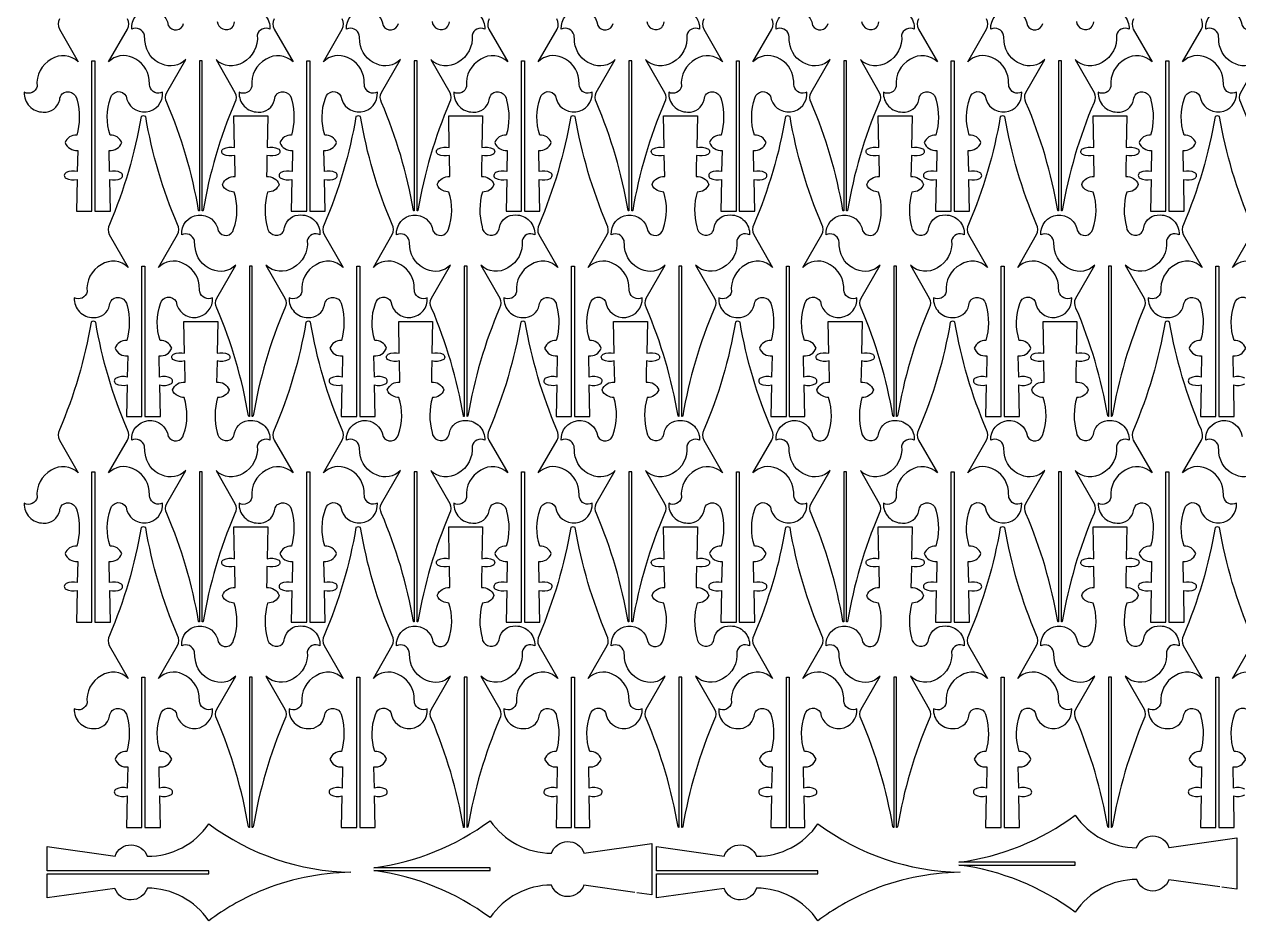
# Model space of a CAD drawing. Header units: millimetres. Extents: x 0 to 985, y 0 to 1989.
# Drawn here: x 0 to 656, y 0 to 484 of the extents above; entities that cross this region are included whole.
import ezdxf

# ---------------------------------------------------------------- set-up
doc = ezdxf.new("R2010")
doc.units = ezdxf.units.MM
doc.layers.get('0').update_dxf_attribs({"color": 70})

msp = doc.modelspace()

# ---------------------------------------------------------------- linework, layer by layer
for points in [[(122.43, 492.19, -0.435338), (132.68, 481.5, 0.502435), (125.82, 478.32, -0.304334), (118.13, 463.63, -0.35116), (103.54, 465.1), (113.76, 447.34, -0.248044), (113.72, 441.88, 0.059291), (96.59, 383.62, -0.355817), (96.13, 383.36), (96.13, 464.52), (94.56, 464.52), (94.56, 383.36, -0.358668), (94.12, 383.62, 0.059291), (76.99, 441.88, -0.248044), (76.94, 447.34), (87.17, 465.1, -0.318641), (74.16, 462.77, -0.277564), (65.21, 474.55, 0.02743), (64.89, 478.32, 0.483016), (58.03, 481.5, -0.969952), (77.73, 483.58, 0.704438), (86.07, 484.61, 0.166429)], [(238.43, 492.19, -0.435338), (248.68, 481.5, 0.502435), (241.82, 478.32, -0.304334), (234.13, 463.63, -0.35116), (219.54, 465.1), (229.76, 447.34, -0.248044), (229.72, 441.88, 0.059291), (212.59, 383.62, -0.355817), (212.13, 383.36), (212.13, 464.52), (210.56, 464.52), (210.56, 383.36, -0.358668), (210.12, 383.62, 0.059291), (192.99, 441.88, -0.248044), (192.94, 447.34), (203.17, 465.1, -0.318641), (190.16, 462.77, -0.277564), (181.21, 474.55, 0.02743), (180.89, 478.32, 0.483016), (174.03, 481.5, -0.969952), (193.73, 483.58, 0.704438), (202.07, 484.61, 0.166429)], [(354.43, 492.19, -0.435338), (364.68, 481.5, 0.502435), (357.82, 478.32, -0.304334), (350.13, 463.63, -0.35116), (335.54, 465.1), (345.76, 447.34, -0.248044), (345.72, 441.88, 0.059291), (328.59, 383.62, -0.355817), (328.13, 383.36), (328.13, 464.52), (326.56, 464.52), (326.56, 383.36, -0.358668), (326.12, 383.62, 0.059291), (308.99, 441.88, -0.248044), (308.94, 447.34), (319.17, 465.1, -0.318641), (306.16, 462.77, -0.277564), (297.21, 474.55, 0.02743), (296.89, 478.32, 0.483016), (290.03, 481.5, -0.969952), (309.73, 483.58, 0.704438), (318.07, 484.61, 0.166429)], [(470.43, 492.19, -0.435338), (480.68, 481.5, 0.502435), (473.82, 478.32, -0.304334), (466.13, 463.63, -0.35116), (451.54, 465.1), (461.76, 447.34, -0.248044), (461.72, 441.88, 0.059291), (444.59, 383.62, -0.355817), (444.13, 383.36), (444.13, 464.52), (442.56, 464.52), (442.56, 383.36, -0.358668), (442.12, 383.62, 0.059291), (424.99, 441.88, -0.248044), (424.94, 447.34), (435.17, 465.1, -0.318641), (422.16, 462.77, -0.277564), (413.21, 474.55, 0.02743), (412.89, 478.32, 0.483016), (406.03, 481.5, -0.969952), (425.73, 483.58, 0.704438), (434.07, 484.61, 0.166429)], [(586.43, 492.19, -0.435338), (596.68, 481.5, 0.502435), (589.82, 478.32, -0.304334), (582.13, 463.63, -0.35116), (567.54, 465.1), (577.76, 447.34, -0.248044), (577.72, 441.88, 0.059291), (560.59, 383.62, -0.355817), (560.13, 383.36), (560.13, 464.52), (558.56, 464.52), (558.56, 383.36, -0.358668), (558.12, 383.62, 0.059291), (540.99, 441.88, -0.248044), (540.94, 447.34), (551.17, 465.1, -0.318641), (538.16, 462.77, -0.277564), (529.21, 474.55, 0.02743), (528.89, 478.32, 0.483016), (522.03, 481.5, -0.969952), (541.73, 483.58, 0.704438), (550.07, 484.61, 0.166429)], [(702.43, 492.19, -0.435338), (712.68, 481.5, 0.502435), (705.82, 478.32, -0.304334), (698.13, 463.63, -0.35116), (683.54, 465.1), (693.76, 447.34, -0.248044), (693.72, 441.88, 0.059291), (676.59, 383.62, -0.355817), (676.13, 383.36), (676.13, 464.52), (674.56, 464.52), (674.56, 383.36, -0.358668), (674.12, 383.62, 0.059291), (656.99, 441.88, -0.248044), (656.94, 447.34), (667.17, 465.1, -0.318641), (654.16, 462.77, -0.277564), (645.21, 474.55, 0.02743), (644.89, 478.32, 0.483016), (638.03, 481.5, -0.969952), (657.73, 483.58, 0.704438), (666.07, 484.61, 0.166429)], [(18.98, 487.09, 0.248044), (18.93, 481.63), (29.16, 463.87, 0.35116), (14.57, 465.34, 0.304334), (6.88, 450.64, -0.502435), (0.02, 447.47, 0.435338), (10.26, 436.78, 0.382908), (19.11, 443.47, -0.133888), (20.43, 446.55, -0.600156), (28.5, 443.23, -0.13246), (28.32, 424.36, 0.331722), (22.04, 420.26, 0.340003), (28.84, 416.07), (28.62, 404.62, 0.183169), (22.57, 404.08, 0.599927), (22.5, 401.02, 0.176895), (28.53, 400.41), (28.19, 383.29), (36.56, 383.29), (36.56, 464.52), (38.13, 464.52), (38.13, 383.29), (46.49, 383.29), (46.15, 400.41, 0.180821), (52.11, 400.98, 0.599927), (52.18, 404.04, 0.179213), (46.07, 404.62), (45.84, 416.07, 0.340003), (52.64, 420.26, 0.331722), (46.37, 424.36, -0.166429), (46.63, 444.36, -0.704438), (54.96, 445.39, 0.969952), (74.67, 447.47, -0.483016), (67.81, 450.64, -0.02743), (67.48, 454.42, 0.277564), (58.53, 466.2, 0.318641), (45.52, 463.87), (55.75, 481.63, 0.248044), (55.7, 487.09, -0.059291)], [(104.2, 485.74, 0.600156), (112.27, 482.42, 0.133888), (113.59, 485.49, -0.382908)], [(134.98, 487.09, 0.248044), (134.93, 481.63), (145.16, 463.87, 0.35116), (130.57, 465.34, 0.304334), (122.88, 450.64, -0.502435), (116.02, 447.47, 0.435338), (126.26, 436.78, 0.382908), (135.11, 443.47, -0.133888), (136.43, 446.55, -0.600156), (144.5, 443.23, -0.13246), (144.32, 424.36, 0.331722), (138.04, 420.26, 0.340003), (144.84, 416.07), (144.62, 404.62, 0.183169), (138.57, 404.08, 0.599927), (138.5, 401.02, 0.176895), (144.53, 400.41), (144.19, 383.29), (152.56, 383.29), (152.56, 464.52), (154.13, 464.52), (154.13, 383.29), (162.49, 383.29), (162.15, 400.41, 0.180821), (168.11, 400.98, 0.599927), (168.18, 404.04, 0.179213), (162.07, 404.62), (161.84, 416.07, 0.340003), (168.64, 420.26, 0.331722), (162.37, 424.36, -0.166429), (162.63, 444.36, -0.704438), (170.96, 445.39, 0.969952), (190.67, 447.47, -0.483016), (183.81, 450.64, -0.02743), (183.48, 454.42, 0.277564), (174.53, 466.2, 0.318641), (161.52, 463.87), (171.75, 481.63, 0.248044), (171.7, 487.09, -0.059291)], [(220.2, 485.74, 0.600156), (228.27, 482.42, 0.133888), (229.59, 485.49, -0.382908)], [(250.98, 487.09, 0.248044), (250.93, 481.63), (261.16, 463.87, 0.35116), (246.57, 465.34, 0.304334), (238.88, 450.64, -0.502435), (232.02, 447.47, 0.435338), (242.26, 436.78, 0.382908), (251.11, 443.47, -0.133888), (252.43, 446.55, -0.600156), (260.5, 443.23, -0.13246), (260.32, 424.36, 0.331722), (254.04, 420.26, 0.340003), (260.84, 416.07), (260.62, 404.62, 0.183169), (254.57, 404.08, 0.599927), (254.5, 401.02, 0.176895), (260.53, 400.41), (260.19, 383.29), (268.56, 383.29), (268.56, 464.52), (270.13, 464.52), (270.13, 383.29), (278.49, 383.29), (278.15, 400.41, 0.180821), (284.11, 400.98, 0.599927), (284.18, 404.04, 0.179213), (278.07, 404.62), (277.84, 416.07, 0.340003), (284.64, 420.26, 0.331722), (278.37, 424.36, -0.166429), (278.63, 444.36, -0.704438), (286.96, 445.39, 0.969952), (306.67, 447.47, -0.483016), (299.81, 450.64, -0.02743), (299.48, 454.42, 0.277564), (290.53, 466.2, 0.318641), (277.52, 463.87), (287.75, 481.63, 0.248044), (287.7, 487.09, -0.059291)], [(336.2, 485.74, 0.600156), (344.27, 482.42, 0.133888), (345.59, 485.49, -0.382908)], [(366.98, 487.09, 0.248044), (366.93, 481.63), (377.16, 463.87, 0.35116), (362.57, 465.34, 0.304334), (354.88, 450.64, -0.502435), (348.02, 447.47, 0.435338), (358.26, 436.78, 0.382908), (367.11, 443.47, -0.133888), (368.43, 446.55, -0.600156), (376.5, 443.23, -0.13246), (376.32, 424.36, 0.331722), (370.04, 420.26, 0.340003), (376.84, 416.07), (376.62, 404.62, 0.183169), (370.57, 404.08, 0.599927), (370.5, 401.02, 0.176895), (376.53, 400.41), (376.19, 383.29), (384.56, 383.29), (384.56, 464.52), (386.13, 464.52), (386.13, 383.29), (394.49, 383.29), (394.15, 400.41, 0.180821), (400.11, 400.98, 0.599927), (400.18, 404.04, 0.179213), (394.07, 404.62), (393.84, 416.07, 0.340003), (400.64, 420.26, 0.331722), (394.37, 424.36, -0.166429), (394.63, 444.36, -0.704438), (402.96, 445.39, 0.969952), (422.67, 447.47, -0.483016), (415.81, 450.64, -0.02743), (415.48, 454.42, 0.277564), (406.53, 466.2, 0.318641), (393.52, 463.87), (403.75, 481.63, 0.248044), (403.7, 487.09, -0.059291)], [(452.2, 485.74, 0.600156), (460.27, 482.42, 0.133888), (461.59, 485.49, -0.382908)], [(482.98, 487.09, 0.248044), (482.93, 481.63), (493.16, 463.87, 0.35116), (478.57, 465.34, 0.304334), (470.88, 450.64, -0.502435), (464.02, 447.47, 0.435338), (474.26, 436.78, 0.382908), (483.11, 443.47, -0.133888), (484.43, 446.55, -0.600156), (492.5, 443.23, -0.13246), (492.32, 424.36, 0.331722), (486.04, 420.26, 0.340003), (492.84, 416.07), (492.62, 404.62, 0.183169), (486.57, 404.08, 0.599927), (486.5, 401.02, 0.176895), (492.53, 400.41), (492.19, 383.29), (500.56, 383.29), (500.56, 464.52), (502.13, 464.52), (502.13, 383.29), (510.49, 383.29), (510.15, 400.41, 0.180821), (516.11, 400.98, 0.599927), (516.18, 404.04, 0.179213), (510.07, 404.62), (509.84, 416.07, 0.340003), (516.64, 420.26, 0.331722), (510.37, 424.36, -0.166429), (510.63, 444.36, -0.704438), (518.96, 445.39, 0.969952), (538.67, 447.47, -0.483016), (531.81, 450.64, -0.02743), (531.48, 454.42, 0.277564), (522.53, 466.2, 0.318641), (509.52, 463.87), (519.75, 481.63, 0.248044), (519.7, 487.09, -0.059291)], [(568.2, 485.74, 0.600156), (576.27, 482.42, 0.133888), (577.59, 485.49, -0.382908)], [(598.98, 487.09, 0.248044), (598.93, 481.63), (609.16, 463.87, 0.35116), (594.57, 465.34, 0.304334), (586.88, 450.64, -0.502435), (580.02, 447.47, 0.435338), (590.26, 436.78, 0.382908), (599.11, 443.47, -0.133888), (600.43, 446.55, -0.600156), (608.5, 443.23, -0.13246), (608.32, 424.36, 0.331722), (602.04, 420.26, 0.340003), (608.84, 416.07), (608.62, 404.62, 0.183169), (602.57, 404.08, 0.599927), (602.5, 401.02, 0.176895), (608.53, 400.41), (608.19, 383.29), (616.56, 383.29), (616.56, 464.52), (618.13, 464.52), (618.13, 383.29), (626.49, 383.29), (626.15, 400.41, 0.180821), (632.11, 400.98, 0.599927), (632.18, 404.04, 0.179213), (626.07, 404.62), (625.84, 416.07, 0.340003), (632.64, 420.26, 0.331722), (626.37, 424.36, -0.166429), (626.63, 444.36, -0.704438), (634.96, 445.39, 0.969952), (654.67, 447.47, -0.483016), (647.81, 450.64, -0.02743), (647.48, 454.42, 0.277564), (638.53, 466.2, 0.318641), (625.52, 463.87), (635.75, 481.63, 0.248044), (635.7, 487.09, -0.059291)], [(662.7, 376.09, -0.059291), (645.58, 434.35, 0.319458), (643.1, 434.35, -0.059291), (625.98, 376.09, 0.248044), (625.93, 370.63), (636.16, 352.87, 0.35116), (621.57, 354.34, 0.304334), (613.88, 339.64, -0.502435), (607.02, 336.47, 0.435338), (617.26, 325.78, 0.382908), (626.11, 332.47, -0.133888), (627.43, 335.55, -0.600156), (635.5, 332.23, -0.13246), (635.32, 313.36, 0.331722), (629.04, 309.26, 0.340003), (635.84, 305.07), (635.62, 293.62, 0.183169), (629.57, 293.08, 0.599927), (629.5, 290.02, 0.176895), (635.53, 289.41), (635.19, 272.29), (643.56, 272.29), (643.56, 353.52), (645.13, 353.52), (645.13, 272.29), (653.49, 272.29), (653.15, 289.41, 0.180821), (659.11, 289.98, 0.599927)], [(665.53, 355.2, 0.318641), (652.52, 352.87), (662.75, 370.63, 0.248044)], [(659.18, 293.04, 0.179213), (653.07, 293.62), (652.84, 305.07, 0.340003), (659.64, 309.26, 0.331722), (653.37, 313.36, -0.166429), (653.63, 333.36, -0.704438), (661.96, 334.39, 0.969952)], [(667.17, 243.1, -0.318641), (654.16, 240.77, -0.277564), (645.21, 252.55, 0.02743), (644.89, 256.32, 0.483016), (638.03, 259.5, -0.969952), (657.73, 261.58, 0.704438)], [(662.7, 154.09, -0.059291), (645.58, 212.35, 0.319458), (643.1, 212.35, -0.059291), (625.98, 154.09, 0.248044), (625.93, 148.63), (636.16, 130.87, 0.35116), (621.57, 132.34, 0.304334), (613.88, 117.64, -0.502435), (607.02, 114.47, 0.435338), (617.26, 103.78, 0.382908), (626.11, 110.47, -0.133888), (627.43, 113.55, -0.600156), (635.5, 110.23, -0.13246), (635.32, 91.36, 0.331722), (629.04, 87.26, 0.340003), (635.84, 83.07), (635.62, 71.62, 0.183169), (629.57, 71.08, 0.599927), (629.5, 68.02, 0.176895), (635.53, 67.41), (635.19, 50.29), (643.56, 50.29), (643.56, 131.52), (645.13, 131.52), (645.13, 50.29), (653.49, 50.29), (653.15, 67.41, 0.180821), (659.11, 67.98, 0.599927)], [(665.53, 133.2, 0.318641), (652.52, 130.87), (662.75, 148.63, 0.248044)], [(659.18, 71.04, 0.179213), (653.07, 71.62), (652.84, 83.07, 0.340003), (659.64, 87.26, 0.331722), (653.37, 91.36, -0.166429), (653.63, 111.36, -0.704438), (661.96, 112.39, 0.969952)], [(329.7, 15.29), (302.2, 19.14), (302.18, 19.13, -0.706462), (284.78, 19.24), (284.77, 19.25, 0.248519), (251.57, 1.66, 0.127449), (188.8, 27.07), (251.57, 27.07), (251.57, 28.62), (188.8, 28.62, 0.127449), (251.57, 54.03, 0.24714), (284.72, 36.45), (284.74, 36.46, -0.716421), (302.22, 36.58), (302.24, 36.57), (338.85, 41.69), (338.85, 14.01), (330.82, 15.14)], [(645.7, 18.29), (618.2, 22.14), (618.18, 22.13, -0.706462), (600.78, 22.24), (600.77, 22.25, 0.248519), (567.57, 4.66, 0.127449), (504.8, 30.07), (567.57, 30.07), (567.57, 31.62), (504.8, 31.62, 0.127449), (567.57, 57.03, 0.24714), (600.72, 39.45), (600.74, 39.46, -0.716421), (618.22, 39.58), (618.24, 39.57), (654.85, 44.69), (654.85, 17.01), (646.82, 18.14)]]:
    msp.add_lwpolyline(points, format="xyb")
for points in [[(65.13, 353.52), (65.13, 272.29), (73.49, 272.29), (73.15, 289.41, 0.180821), (79.11, 289.98, 0.599927), (79.18, 293.04, 0.179213), (73.07, 293.62), (72.84, 305.07, 0.340003), (79.64, 309.26, 0.331722), (73.37, 313.36, -0.166429), (73.63, 333.36, -0.704438), (81.96, 334.39, 0.969952), (101.67, 336.47, -0.483016), (94.81, 339.64, -0.02743), (94.48, 343.42, 0.277564), (85.53, 355.2, 0.318641), (72.52, 352.87), (82.75, 370.63, 0.248044), (82.7, 376.09, -0.059291), (65.58, 434.35, 0.319458), (63.1, 434.35, -0.059291), (45.98, 376.09, 0.248044), (45.93, 370.63), (56.16, 352.87, 0.35116), (41.57, 354.34, 0.304334), (33.88, 339.64, -0.502435), (27.02, 336.47, 0.435338), (37.26, 325.78, 0.382908), (46.11, 332.47, -0.133888), (47.43, 335.55, -0.600156), (55.5, 332.23, -0.13246), (55.32, 313.36, 0.331722), (49.04, 309.26, 0.340003), (55.84, 305.07), (55.62, 293.62, 0.183169), (49.57, 293.08, 0.599927), (49.5, 290.02, 0.176895), (55.53, 289.41), (55.19, 272.29), (63.56, 272.29), (63.56, 353.52)], [(130.94, 406.52), (130.85, 401.9, -0.340003), (137.65, 397.71, -0.331722), (131.38, 393.6, 0.13246), (131.2, 374.74, 0.600156), (139.27, 371.42, 0.133888), (140.59, 374.49, -0.382908), (149.43, 381.19, -0.435338), (159.68, 370.5, 0.502435), (152.82, 367.32, -0.304334), (145.13, 352.63, -0.35116), (130.54, 354.1), (140.76, 336.34, -0.248044), (140.72, 330.88, 0.059291), (123.59, 272.62, -0.355817), (123.13, 272.36), (123.13, 353.52), (121.56, 353.52), (121.56, 272.36, -0.358668), (121.12, 272.62, 0.059291), (103.99, 330.88, -0.248044), (103.94, 336.34), (114.17, 354.1, -0.318641), (101.16, 351.77, -0.277564), (92.21, 363.55, 0.02743), (91.89, 367.32, 0.483016), (85.03, 370.5, -0.969952), (104.73, 372.58, 0.704438), (113.07, 373.61, 0.166429), (113.33, 393.6, -0.122481), (110.06, 394.47, -0.259714), (107.06, 397.71, -0.340003), (113.86, 401.9), (113.63, 413.34, -0.179213), (107.51, 413.93, -0.599927), (107.58, 416.99, -0.180821), (113.55, 417.55), (113.21, 434.68), (131.5, 434.68), (131.16, 417.55, -0.176895), (137.19, 416.95, -0.599927), (137.12, 413.89, -0.183169), (131.08, 413.34)], [(181.13, 353.52), (181.13, 272.29), (189.49, 272.29), (189.15, 289.41, 0.180821), (195.11, 289.98, 0.599927), (195.18, 293.04, 0.179213), (189.07, 293.62), (188.84, 305.07, 0.340003), (195.64, 309.26, 0.331722), (189.37, 313.36, -0.166429), (189.63, 333.36, -0.704438), (197.96, 334.39, 0.969952), (217.67, 336.47, -0.483016), (210.81, 339.64, -0.02743), (210.48, 343.42, 0.277564), (201.53, 355.2, 0.318641), (188.52, 352.87), (198.75, 370.63, 0.248044), (198.7, 376.09, -0.059291), (181.58, 434.35, 0.319458), (179.1, 434.35, -0.059291), (161.98, 376.09, 0.248044), (161.93, 370.63), (172.16, 352.87, 0.35116), (157.57, 354.34, 0.304334), (149.88, 339.64, -0.502435), (143.02, 336.47, 0.435338), (153.26, 325.78, 0.382908), (162.11, 332.47, -0.133888), (163.43, 335.55, -0.600156), (171.5, 332.23, -0.13246), (171.32, 313.36, 0.331722), (165.04, 309.26, 0.340003), (171.84, 305.07), (171.62, 293.62, 0.183169), (165.57, 293.08, 0.599927), (165.5, 290.02, 0.176895), (171.53, 289.41), (171.19, 272.29), (179.56, 272.29), (179.56, 353.52)], [(246.94, 406.52), (246.85, 401.9, -0.340003), (253.65, 397.71, -0.331722), (247.38, 393.6, 0.13246), (247.2, 374.74, 0.600156), (255.27, 371.42, 0.133888), (256.59, 374.49, -0.382908), (265.43, 381.19, -0.435338), (275.68, 370.5, 0.502435), (268.82, 367.32, -0.304334), (261.13, 352.63, -0.35116), (246.54, 354.1), (256.76, 336.34, -0.248044), (256.72, 330.88, 0.059291), (239.59, 272.62, -0.355817), (239.13, 272.36), (239.13, 353.52), (237.56, 353.52), (237.56, 272.36, -0.358668), (237.12, 272.62, 0.059291), (219.99, 330.88, -0.248044), (219.94, 336.34), (230.17, 354.1, -0.318641), (217.16, 351.77, -0.277564), (208.21, 363.55, 0.02743), (207.89, 367.32, 0.483016), (201.03, 370.5, -0.969952), (220.73, 372.58, 0.704438), (229.07, 373.61, 0.166429), (229.33, 393.6, -0.122481), (226.06, 394.47, -0.259714), (223.06, 397.71, -0.340003), (229.86, 401.9), (229.63, 413.34, -0.179213), (223.51, 413.93, -0.599927), (223.58, 416.99, -0.180821), (229.55, 417.55), (229.21, 434.68), (247.5, 434.68), (247.16, 417.55, -0.176895), (253.19, 416.95, -0.599927), (253.12, 413.89, -0.183169), (247.08, 413.34)], [(297.13, 353.52), (297.13, 272.29), (305.49, 272.29), (305.15, 289.41, 0.180821), (311.11, 289.98, 0.599927), (311.18, 293.04, 0.179213), (305.07, 293.62), (304.84, 305.07, 0.340003), (311.64, 309.26, 0.331722), (305.37, 313.36, -0.166429), (305.63, 333.36, -0.704438), (313.96, 334.39, 0.969952), (333.67, 336.47, -0.483016), (326.81, 339.64, -0.02743), (326.48, 343.42, 0.277564), (317.53, 355.2, 0.318641), (304.52, 352.87), (314.75, 370.63, 0.248044), (314.7, 376.09, -0.059291), (297.58, 434.35, 0.319458), (295.1, 434.35, -0.059291), (277.98, 376.09, 0.248044), (277.93, 370.63), (288.16, 352.87, 0.35116), (273.57, 354.34, 0.304334), (265.88, 339.64, -0.502435), (259.02, 336.47, 0.435338), (269.26, 325.78, 0.382908), (278.11, 332.47, -0.133888), (279.43, 335.55, -0.600156), (287.5, 332.23, -0.13246), (287.32, 313.36, 0.331722), (281.04, 309.26, 0.340003), (287.84, 305.07), (287.62, 293.62, 0.183169), (281.57, 293.08, 0.599927), (281.5, 290.02, 0.176895), (287.53, 289.41), (287.19, 272.29), (295.56, 272.29), (295.56, 353.52)], [(362.94, 406.52), (362.85, 401.9, -0.340003), (369.65, 397.71, -0.331722), (363.38, 393.6, 0.13246), (363.2, 374.74, 0.600156), (371.27, 371.42, 0.133888), (372.59, 374.49, -0.382908), (381.43, 381.19, -0.435338), (391.68, 370.5, 0.502435), (384.82, 367.32, -0.304334), (377.13, 352.63, -0.35116), (362.54, 354.1), (372.76, 336.34, -0.248044), (372.72, 330.88, 0.059291), (355.59, 272.62, -0.355817), (355.13, 272.36), (355.13, 353.52), (353.56, 353.52), (353.56, 272.36, -0.358668), (353.12, 272.62, 0.059291), (335.99, 330.88, -0.248044), (335.94, 336.34), (346.17, 354.1, -0.318641), (333.16, 351.77, -0.277564), (324.21, 363.55, 0.02743), (323.89, 367.32, 0.483016), (317.03, 370.5, -0.969952), (336.73, 372.58, 0.704438), (345.07, 373.61, 0.166429), (345.33, 393.6, -0.122481), (342.06, 394.47, -0.259714), (339.06, 397.71, -0.340003), (345.86, 401.9), (345.63, 413.34, -0.179213), (339.51, 413.93, -0.599927), (339.58, 416.99, -0.180821), (345.55, 417.55), (345.21, 434.68), (363.5, 434.68), (363.16, 417.55, -0.176895), (369.19, 416.95, -0.599927), (369.12, 413.89, -0.183169), (363.08, 413.34)], [(413.13, 353.52), (413.13, 272.29), (421.49, 272.29), (421.15, 289.41, 0.180821), (427.11, 289.98, 0.599927), (427.18, 293.04, 0.179213), (421.07, 293.62), (420.84, 305.07, 0.340003), (427.64, 309.26, 0.331722), (421.37, 313.36, -0.166429), (421.63, 333.36, -0.704438), (429.96, 334.39, 0.969952), (449.67, 336.47, -0.483016), (442.81, 339.64, -0.02743), (442.48, 343.42, 0.277564), (433.53, 355.2, 0.318641), (420.52, 352.87), (430.75, 370.63, 0.248044), (430.7, 376.09, -0.059291), (413.58, 434.35, 0.319458), (411.1, 434.35, -0.059291), (393.98, 376.09, 0.248044), (393.93, 370.63), (404.16, 352.87, 0.35116), (389.57, 354.34, 0.304334), (381.88, 339.64, -0.502435), (375.02, 336.47, 0.435338), (385.26, 325.78, 0.382908), (394.11, 332.47, -0.133888), (395.43, 335.55, -0.600156), (403.5, 332.23, -0.13246), (403.32, 313.36, 0.331722), (397.04, 309.26, 0.340003), (403.84, 305.07), (403.62, 293.62, 0.183169), (397.57, 293.08, 0.599927), (397.5, 290.02, 0.176895), (403.53, 289.41), (403.19, 272.29), (411.56, 272.29), (411.56, 353.52)], [(478.94, 406.52), (478.85, 401.9, -0.340003), (485.65, 397.71, -0.331722), (479.38, 393.6, 0.13246), (479.2, 374.74, 0.600156), (487.27, 371.42, 0.133888), (488.59, 374.49, -0.382908), (497.43, 381.19, -0.435338), (507.68, 370.5, 0.502435), (500.82, 367.32, -0.304334), (493.13, 352.63, -0.35116), (478.54, 354.1), (488.76, 336.34, -0.248044), (488.72, 330.88, 0.059291), (471.59, 272.62, -0.355817), (471.13, 272.36), (471.13, 353.52), (469.56, 353.52), (469.56, 272.36, -0.358668), (469.12, 272.62, 0.059291), (451.99, 330.88, -0.248044), (451.94, 336.34), (462.17, 354.1, -0.318641), (449.16, 351.77, -0.277564), (440.21, 363.55, 0.02743), (439.89, 367.32, 0.483016), (433.03, 370.5, -0.969952), (452.73, 372.58, 0.704438), (461.07, 373.61, 0.166429), (461.33, 393.6, -0.122481), (458.06, 394.47, -0.259714), (455.06, 397.71, -0.340003), (461.86, 401.9), (461.63, 413.34, -0.179213), (455.51, 413.93, -0.599927), (455.58, 416.99, -0.180821), (461.55, 417.55), (461.21, 434.68), (479.5, 434.68), (479.16, 417.55, -0.176895), (485.19, 416.95, -0.599927), (485.12, 413.89, -0.183169), (479.08, 413.34)], [(529.13, 353.52), (529.13, 272.29), (537.49, 272.29), (537.15, 289.41, 0.180821), (543.11, 289.98, 0.599927), (543.18, 293.04, 0.179213), (537.07, 293.62), (536.84, 305.07, 0.340003), (543.64, 309.26, 0.331722), (537.37, 313.36, -0.166429), (537.63, 333.36, -0.704438), (545.96, 334.39, 0.969952), (565.67, 336.47, -0.483016), (558.81, 339.64, -0.02743), (558.48, 343.42, 0.277564), (549.53, 355.2, 0.318641), (536.52, 352.87), (546.75, 370.63, 0.248044), (546.7, 376.09, -0.059291), (529.58, 434.35, 0.319458), (527.1, 434.35, -0.059291), (509.98, 376.09, 0.248044), (509.93, 370.63), (520.16, 352.87, 0.35116), (505.57, 354.34, 0.304334), (497.88, 339.64, -0.502435), (491.02, 336.47, 0.435338), (501.26, 325.78, 0.382908), (510.11, 332.47, -0.133888), (511.43, 335.55, -0.600156), (519.5, 332.23, -0.13246), (519.32, 313.36, 0.331722), (513.04, 309.26, 0.340003), (519.84, 305.07), (519.62, 293.62, 0.183169), (513.57, 293.08, 0.599927), (513.5, 290.02, 0.176895), (519.53, 289.41), (519.19, 272.29), (527.56, 272.29), (527.56, 353.52)], [(594.94, 406.52), (594.85, 401.9, -0.340003), (601.65, 397.71, -0.331722), (595.38, 393.6, 0.13246), (595.2, 374.74, 0.600156), (603.27, 371.42, 0.133888), (604.59, 374.49, -0.382908), (613.43, 381.19, -0.435338), (623.68, 370.5, 0.502435), (616.82, 367.32, -0.304334), (609.13, 352.63, -0.35116), (594.54, 354.1), (604.76, 336.34, -0.248044), (604.72, 330.88, 0.059291), (587.59, 272.62, -0.355817), (587.13, 272.36), (587.13, 353.52), (585.56, 353.52), (585.56, 272.36, -0.358668), (585.12, 272.62, 0.059291), (567.99, 330.88, -0.248044), (567.94, 336.34), (578.17, 354.1, -0.318641), (565.16, 351.77, -0.277564), (556.21, 363.55, 0.02743), (555.89, 367.32, 0.483016), (549.03, 370.5, -0.969952), (568.73, 372.58, 0.704438), (577.07, 373.61, 0.166429), (577.33, 393.6, -0.122481), (574.06, 394.47, -0.259714), (571.06, 397.71, -0.340003), (577.86, 401.9), (577.63, 413.34, -0.179213), (571.51, 413.93, -0.599927), (571.58, 416.99, -0.180821), (577.55, 417.55), (577.21, 434.68), (595.5, 434.68), (595.16, 417.55, -0.176895), (601.19, 416.95, -0.599927), (601.12, 413.89, -0.183169), (595.08, 413.34)], [(38.13, 242.52), (38.13, 161.29), (46.49, 161.29), (46.15, 178.41, 0.180821), (52.11, 178.98, 0.599927), (52.18, 182.04, 0.179213), (46.07, 182.62), (45.84, 194.07, 0.340003), (52.64, 198.26, 0.331722), (46.37, 202.36, -0.166429), (46.63, 222.36, -0.704438), (54.96, 223.39, 0.969952), (74.67, 225.47, -0.483016), (67.81, 228.64, -0.02743), (67.48, 232.42, 0.277564), (58.53, 244.2, 0.318641), (45.52, 241.87), (55.75, 259.63, 0.248044), (55.7, 265.09, -0.059291), (38.58, 323.35, 0.319458), (36.1, 323.35, -0.059291), (18.98, 265.09, 0.248044), (18.93, 259.63), (29.16, 241.87, 0.35116), (14.57, 243.34, 0.304334), (6.88, 228.64, -0.502435), (0.02, 225.47, 0.435338), (10.26, 214.78, 0.382908), (19.11, 221.47, -0.133888), (20.43, 224.55, -0.600156), (28.5, 221.23, -0.13246), (28.32, 202.36, 0.331722), (22.04, 198.26, 0.340003), (28.84, 194.07), (28.62, 182.62, 0.183169), (22.57, 182.08, 0.599927), (22.5, 179.02, 0.176895), (28.53, 178.41), (28.19, 161.29), (36.56, 161.29), (36.56, 242.52)], [(103.94, 295.52), (103.85, 290.9, -0.340003), (110.65, 286.71, -0.331722), (104.38, 282.6, 0.13246), (104.2, 263.74, 0.600156), (112.27, 260.42, 0.133888), (113.59, 263.49, -0.382908), (122.43, 270.19, -0.435338), (132.68, 259.5, 0.502435), (125.82, 256.32, -0.304334), (118.13, 241.63, -0.35116), (103.54, 243.1), (113.76, 225.34, -0.248044), (113.72, 219.88, 0.059291), (96.59, 161.62, -0.355817), (96.13, 161.36), (96.13, 242.52), (94.56, 242.52), (94.56, 161.36, -0.358668), (94.12, 161.62, 0.059291), (76.99, 219.88, -0.248044), (76.94, 225.34), (87.17, 243.1, -0.318641), (74.16, 240.77, -0.277564), (65.21, 252.55, 0.02743), (64.89, 256.32, 0.483016), (58.03, 259.5, -0.969952), (77.73, 261.58, 0.704438), (86.07, 262.61, 0.166429), (86.33, 282.6, -0.122481), (83.06, 283.47, -0.259714), (80.06, 286.71, -0.340003), (86.86, 290.9), (86.63, 302.34, -0.179213), (80.51, 302.93, -0.599927), (80.58, 305.99, -0.180821), (86.55, 306.55), (86.21, 323.68), (104.5, 323.68), (104.16, 306.55, -0.176895), (110.19, 305.95, -0.599927), (110.12, 302.89, -0.183169), (104.08, 302.34)], [(154.13, 242.52), (154.13, 161.29), (162.49, 161.29), (162.15, 178.41, 0.180821), (168.11, 178.98, 0.599927), (168.18, 182.04, 0.179213), (162.07, 182.62), (161.84, 194.07, 0.340003), (168.64, 198.26, 0.331722), (162.37, 202.36, -0.166429), (162.63, 222.36, -0.704438), (170.96, 223.39, 0.969952), (190.67, 225.47, -0.483016), (183.81, 228.64, -0.02743), (183.48, 232.42, 0.277564), (174.53, 244.2, 0.318641), (161.52, 241.87), (171.75, 259.63, 0.248044), (171.7, 265.09, -0.059291), (154.58, 323.35, 0.319458), (152.1, 323.35, -0.059291), (134.98, 265.09, 0.248044), (134.93, 259.63), (145.16, 241.87, 0.35116), (130.57, 243.34, 0.304334), (122.88, 228.64, -0.502435), (116.02, 225.47, 0.435338), (126.26, 214.78, 0.382908), (135.11, 221.47, -0.133888), (136.43, 224.55, -0.600156), (144.5, 221.23, -0.13246), (144.32, 202.36, 0.331722), (138.04, 198.26, 0.340003), (144.84, 194.07), (144.62, 182.62, 0.183169), (138.57, 182.08, 0.599927), (138.5, 179.02, 0.176895), (144.53, 178.41), (144.19, 161.29), (152.56, 161.29), (152.56, 242.52)], [(219.94, 295.52), (219.85, 290.9, -0.340003), (226.65, 286.71, -0.331722), (220.38, 282.6, 0.13246), (220.2, 263.74, 0.600156), (228.27, 260.42, 0.133888), (229.59, 263.49, -0.382908), (238.43, 270.19, -0.435338), (248.68, 259.5, 0.502435), (241.82, 256.32, -0.304334), (234.13, 241.63, -0.35116), (219.54, 243.1), (229.76, 225.34, -0.248044), (229.72, 219.88, 0.059291), (212.59, 161.62, -0.355817), (212.13, 161.36), (212.13, 242.52), (210.56, 242.52), (210.56, 161.36, -0.358668), (210.12, 161.62, 0.059291), (192.99, 219.88, -0.248044), (192.94, 225.34), (203.17, 243.1, -0.318641), (190.16, 240.77, -0.277564), (181.21, 252.55, 0.02743), (180.89, 256.32, 0.483016), (174.03, 259.5, -0.969952), (193.73, 261.58, 0.704438), (202.07, 262.61, 0.166429), (202.33, 282.6, -0.122481), (199.06, 283.47, -0.259714), (196.06, 286.71, -0.340003), (202.86, 290.9), (202.63, 302.34, -0.179213), (196.51, 302.93, -0.599927), (196.58, 305.99, -0.180821), (202.55, 306.55), (202.21, 323.68), (220.5, 323.68), (220.16, 306.55, -0.176895), (226.19, 305.95, -0.599927), (226.12, 302.89, -0.183169), (220.08, 302.34)], [(270.13, 242.52), (270.13, 161.29), (278.49, 161.29), (278.15, 178.41, 0.180821), (284.11, 178.98, 0.599927), (284.18, 182.04, 0.179213), (278.07, 182.62), (277.84, 194.07, 0.340003), (284.64, 198.26, 0.331722), (278.37, 202.36, -0.166429), (278.63, 222.36, -0.704438), (286.96, 223.39, 0.969952), (306.67, 225.47, -0.483016), (299.81, 228.64, -0.02743), (299.48, 232.42, 0.277564), (290.53, 244.2, 0.318641), (277.52, 241.87), (287.75, 259.63, 0.248044), (287.7, 265.09, -0.059291), (270.58, 323.35, 0.319458), (268.1, 323.35, -0.059291), (250.98, 265.09, 0.248044), (250.93, 259.63), (261.16, 241.87, 0.35116), (246.57, 243.34, 0.304334), (238.88, 228.64, -0.502435), (232.02, 225.47, 0.435338), (242.26, 214.78, 0.382908), (251.11, 221.47, -0.133888), (252.43, 224.55, -0.600156), (260.5, 221.23, -0.13246), (260.32, 202.36, 0.331722), (254.04, 198.26, 0.340003), (260.84, 194.07), (260.62, 182.62, 0.183169), (254.57, 182.08, 0.599927), (254.5, 179.02, 0.176895), (260.53, 178.41), (260.19, 161.29), (268.56, 161.29), (268.56, 242.52)], [(335.94, 295.52), (335.85, 290.9, -0.340003), (342.65, 286.71, -0.331722), (336.38, 282.6, 0.13246), (336.2, 263.74, 0.600156), (344.27, 260.42, 0.133888), (345.59, 263.49, -0.382908), (354.43, 270.19, -0.435338), (364.68, 259.5, 0.502435), (357.82, 256.32, -0.304334), (350.13, 241.63, -0.35116), (335.54, 243.1), (345.76, 225.34, -0.248044), (345.72, 219.88, 0.059291), (328.59, 161.62, -0.355817), (328.13, 161.36), (328.13, 242.52), (326.56, 242.52), (326.56, 161.36, -0.358668), (326.12, 161.62, 0.059291), (308.99, 219.88, -0.248044), (308.94, 225.34), (319.17, 243.1, -0.318641), (306.16, 240.77, -0.277564), (297.21, 252.55, 0.02743), (296.89, 256.32, 0.483016), (290.03, 259.5, -0.969952), (309.73, 261.58, 0.704438), (318.07, 262.61, 0.166429), (318.33, 282.6, -0.122481), (315.06, 283.47, -0.259714), (312.06, 286.71, -0.340003), (318.86, 290.9), (318.63, 302.34, -0.179213), (312.51, 302.93, -0.599927), (312.58, 305.99, -0.180821), (318.55, 306.55), (318.21, 323.68), (336.5, 323.68), (336.16, 306.55, -0.176895), (342.19, 305.95, -0.599927), (342.12, 302.89, -0.183169), (336.08, 302.34)], [(386.13, 242.52), (386.13, 161.29), (394.49, 161.29), (394.15, 178.41, 0.180821), (400.11, 178.98, 0.599927), (400.18, 182.04, 0.179213), (394.07, 182.62), (393.84, 194.07, 0.340003), (400.64, 198.26, 0.331722), (394.37, 202.36, -0.166429), (394.63, 222.36, -0.704438), (402.96, 223.39, 0.969952), (422.67, 225.47, -0.483016), (415.81, 228.64, -0.02743), (415.48, 232.42, 0.277564), (406.53, 244.2, 0.318641), (393.52, 241.87), (403.75, 259.63, 0.248044), (403.7, 265.09, -0.059291), (386.58, 323.35, 0.319458), (384.1, 323.35, -0.059291), (366.98, 265.09, 0.248044), (366.93, 259.63), (377.16, 241.87, 0.35116), (362.57, 243.34, 0.304334), (354.88, 228.64, -0.502435), (348.02, 225.47, 0.435338), (358.26, 214.78, 0.382908), (367.11, 221.47, -0.133888), (368.43, 224.55, -0.600156), (376.5, 221.23, -0.13246), (376.32, 202.36, 0.331722), (370.04, 198.26, 0.340003), (376.84, 194.07), (376.62, 182.62, 0.183169), (370.57, 182.08, 0.599927), (370.5, 179.02, 0.176895), (376.53, 178.41), (376.19, 161.29), (384.56, 161.29), (384.56, 242.52)], [(451.94, 295.52), (451.85, 290.9, -0.340003), (458.65, 286.71, -0.331722), (452.38, 282.6, 0.13246), (452.2, 263.74, 0.600156), (460.27, 260.42, 0.133888), (461.59, 263.49, -0.382908), (470.43, 270.19, -0.435338), (480.68, 259.5, 0.502435), (473.82, 256.32, -0.304334), (466.13, 241.63, -0.35116), (451.54, 243.1), (461.76, 225.34, -0.248044), (461.72, 219.88, 0.059291), (444.59, 161.62, -0.355817), (444.13, 161.36), (444.13, 242.52), (442.56, 242.52), (442.56, 161.36, -0.358668), (442.12, 161.62, 0.059291), (424.99, 219.88, -0.248044), (424.94, 225.34), (435.17, 243.1, -0.318641), (422.16, 240.77, -0.277564), (413.21, 252.55, 0.02743), (412.89, 256.32, 0.483016), (406.03, 259.5, -0.969952), (425.73, 261.58, 0.704438), (434.07, 262.61, 0.166429), (434.33, 282.6, -0.122481), (431.06, 283.47, -0.259714), (428.06, 286.71, -0.340003), (434.86, 290.9), (434.63, 302.34, -0.179213), (428.51, 302.93, -0.599927), (428.58, 305.99, -0.180821), (434.55, 306.55), (434.21, 323.68), (452.5, 323.68), (452.16, 306.55, -0.176895), (458.19, 305.95, -0.599927), (458.12, 302.89, -0.183169), (452.08, 302.34)], [(502.13, 242.52), (502.13, 161.29), (510.49, 161.29), (510.15, 178.41, 0.180821), (516.11, 178.98, 0.599927), (516.18, 182.04, 0.179213), (510.07, 182.62), (509.84, 194.07, 0.340003), (516.64, 198.26, 0.331722), (510.37, 202.36, -0.166429), (510.63, 222.36, -0.704438), (518.96, 223.39, 0.969952), (538.67, 225.47, -0.483016), (531.81, 228.64, -0.02743), (531.48, 232.42, 0.277564), (522.53, 244.2, 0.318641), (509.52, 241.87), (519.75, 259.63, 0.248044), (519.7, 265.09, -0.059291), (502.58, 323.35, 0.319458), (500.1, 323.35, -0.059291), (482.98, 265.09, 0.248044), (482.93, 259.63), (493.16, 241.87, 0.35116), (478.57, 243.34, 0.304334), (470.88, 228.64, -0.502435), (464.02, 225.47, 0.435338), (474.26, 214.78, 0.382908), (483.11, 221.47, -0.133888), (484.43, 224.55, -0.600156), (492.5, 221.23, -0.13246), (492.32, 202.36, 0.331722), (486.04, 198.26, 0.340003), (492.84, 194.07), (492.62, 182.62, 0.183169), (486.57, 182.08, 0.599927), (486.5, 179.02, 0.176895), (492.53, 178.41), (492.19, 161.29), (500.56, 161.29), (500.56, 242.52)], [(567.94, 295.52), (567.85, 290.9, -0.340003), (574.65, 286.71, -0.331722), (568.38, 282.6, 0.13246), (568.2, 263.74, 0.600156), (576.27, 260.42, 0.133888), (577.59, 263.49, -0.382908), (586.43, 270.19, -0.435338), (596.68, 259.5, 0.502435), (589.82, 256.32, -0.304334), (582.13, 241.63, -0.35116), (567.54, 243.1), (577.76, 225.34, -0.248044), (577.72, 219.88, 0.059291), (560.59, 161.62, -0.355817), (560.13, 161.36), (560.13, 242.52), (558.56, 242.52), (558.56, 161.36, -0.358668), (558.12, 161.62, 0.059291), (540.99, 219.88, -0.248044), (540.94, 225.34), (551.17, 243.1, -0.318641), (538.16, 240.77, -0.277564), (529.21, 252.55, 0.02743), (528.89, 256.32, 0.483016), (522.03, 259.5, -0.969952), (541.73, 261.58, 0.704438), (550.07, 262.61, 0.166429), (550.33, 282.6, -0.122481), (547.06, 283.47, -0.259714), (544.06, 286.71, -0.340003), (550.86, 290.9), (550.63, 302.34, -0.179213), (544.51, 302.93, -0.599927), (544.58, 305.99, -0.180821), (550.55, 306.55), (550.21, 323.68), (568.5, 323.68), (568.16, 306.55, -0.176895), (574.19, 305.95, -0.599927), (574.12, 302.89, -0.183169), (568.08, 302.34)], [(618.13, 242.52), (618.13, 161.29), (626.49, 161.29), (626.15, 178.41, 0.180821), (632.11, 178.98, 0.599927), (632.18, 182.04, 0.179213), (626.07, 182.62), (625.84, 194.07, 0.340003), (632.64, 198.26, 0.331722), (626.37, 202.36, -0.166429), (626.63, 222.36, -0.704438), (634.96, 223.39, 0.969952), (654.67, 225.47, -0.483016), (647.81, 228.64, -0.02743), (647.48, 232.42, 0.277564), (638.53, 244.2, 0.318641), (625.52, 241.87), (635.75, 259.63, 0.248044), (635.7, 265.09, -0.059291), (618.58, 323.35, 0.319458), (616.1, 323.35, -0.059291), (598.98, 265.09, 0.248044), (598.93, 259.63), (609.16, 241.87, 0.35116), (594.57, 243.34, 0.304334), (586.88, 228.64, -0.502435), (580.02, 225.47, 0.435338), (590.26, 214.78, 0.382908), (599.11, 221.47, -0.133888), (600.43, 224.55, -0.600156), (608.5, 221.23, -0.13246), (608.32, 202.36, 0.331722), (602.04, 198.26, 0.340003), (608.84, 194.07), (608.62, 182.62, 0.183169), (602.57, 182.08, 0.599927), (602.5, 179.02, 0.176895), (608.53, 178.41), (608.19, 161.29), (616.56, 161.29), (616.56, 242.52)], [(65.13, 131.52), (65.13, 50.29), (73.49, 50.29), (73.15, 67.41, 0.180821), (79.11, 67.98, 0.599927), (79.18, 71.04, 0.179213), (73.07, 71.62), (72.84, 83.07, 0.340003), (79.64, 87.26, 0.331722), (73.37, 91.36, -0.166429), (73.63, 111.36, -0.704438), (81.96, 112.39, 0.969952), (101.67, 114.47, -0.483016), (94.81, 117.64, -0.02743), (94.48, 121.42, 0.277564), (85.53, 133.2, 0.318641), (72.52, 130.87), (82.75, 148.63, 0.248044), (82.7, 154.09, -0.059291), (65.58, 212.35, 0.319458), (63.1, 212.35, -0.059291), (45.98, 154.09, 0.248044), (45.93, 148.63), (56.16, 130.87, 0.35116), (41.57, 132.34, 0.304334), (33.88, 117.64, -0.502435), (27.02, 114.47, 0.435338), (37.26, 103.78, 0.382908), (46.11, 110.47, -0.133888), (47.43, 113.55, -0.600156), (55.5, 110.23, -0.13246), (55.32, 91.36, 0.331722), (49.04, 87.26, 0.340003), (55.84, 83.07), (55.62, 71.62, 0.183169), (49.57, 71.08, 0.599927), (49.5, 68.02, 0.176895), (55.53, 67.41), (55.19, 50.29), (63.56, 50.29), (63.56, 131.52)], [(130.94, 184.52), (130.85, 179.9, -0.340003), (137.65, 175.71, -0.331722), (131.38, 171.6, 0.13246), (131.2, 152.74, 0.600156), (139.27, 149.42, 0.133888), (140.59, 152.49, -0.382908), (149.43, 159.19, -0.435338), (159.68, 148.5, 0.502435), (152.82, 145.32, -0.304334), (145.13, 130.63, -0.35116), (130.54, 132.1), (140.76, 114.34, -0.248044), (140.72, 108.88, 0.059291), (123.59, 50.62, -0.355817), (123.13, 50.36), (123.13, 131.52), (121.56, 131.52), (121.56, 50.36, -0.358668), (121.12, 50.62, 0.059291), (103.99, 108.88, -0.248044), (103.94, 114.34), (114.17, 132.1, -0.318641), (101.16, 129.77, -0.277564), (92.21, 141.55, 0.02743), (91.89, 145.32, 0.483016), (85.03, 148.5, -0.969952), (104.73, 150.58, 0.704438), (113.07, 151.61, 0.166429), (113.33, 171.6, -0.122481), (110.06, 172.47, -0.259714), (107.06, 175.71, -0.340003), (113.86, 179.9), (113.63, 191.34, -0.179213), (107.51, 191.93, -0.599927), (107.58, 194.99, -0.180821), (113.55, 195.55), (113.21, 212.68), (131.5, 212.68), (131.16, 195.55, -0.176895), (137.19, 194.95, -0.599927), (137.12, 191.89, -0.183169), (131.08, 191.34)], [(181.13, 131.52), (181.13, 50.29), (189.49, 50.29), (189.15, 67.41, 0.180821), (195.11, 67.98, 0.599927), (195.18, 71.04, 0.179213), (189.07, 71.62), (188.84, 83.07, 0.340003), (195.64, 87.26, 0.331722), (189.37, 91.36, -0.166429), (189.63, 111.36, -0.704438), (197.96, 112.39, 0.969952), (217.67, 114.47, -0.483016), (210.81, 117.64, -0.02743), (210.48, 121.42, 0.277564), (201.53, 133.2, 0.318641), (188.52, 130.87), (198.75, 148.63, 0.248044), (198.7, 154.09, -0.059291), (181.58, 212.35, 0.319458), (179.1, 212.35, -0.059291), (161.98, 154.09, 0.248044), (161.93, 148.63), (172.16, 130.87, 0.35116), (157.57, 132.34, 0.304334), (149.88, 117.64, -0.502435), (143.02, 114.47, 0.435338), (153.26, 103.78, 0.382908), (162.11, 110.47, -0.133888), (163.43, 113.55, -0.600156), (171.5, 110.23, -0.13246), (171.32, 91.36, 0.331722), (165.04, 87.26, 0.340003), (171.84, 83.07), (171.62, 71.62, 0.183169), (165.57, 71.08, 0.599927), (165.5, 68.02, 0.176895), (171.53, 67.41), (171.19, 50.29), (179.56, 50.29), (179.56, 131.52)], [(246.94, 184.52), (246.85, 179.9, -0.340003), (253.65, 175.71, -0.331722), (247.38, 171.6, 0.13246), (247.2, 152.74, 0.600156), (255.27, 149.42, 0.133888), (256.59, 152.49, -0.382908), (265.43, 159.19, -0.435338), (275.68, 148.5, 0.502435), (268.82, 145.32, -0.304334), (261.13, 130.63, -0.35116), (246.54, 132.1), (256.76, 114.34, -0.248044), (256.72, 108.88, 0.059291), (239.59, 50.62, -0.355817), (239.13, 50.36), (239.13, 131.52), (237.56, 131.52), (237.56, 50.36, -0.358668), (237.12, 50.62, 0.059291), (219.99, 108.88, -0.248044), (219.94, 114.34), (230.17, 132.1, -0.318641), (217.16, 129.77, -0.277564), (208.21, 141.55, 0.02743), (207.89, 145.32, 0.483016), (201.03, 148.5, -0.969952), (220.73, 150.58, 0.704438), (229.07, 151.61, 0.166429), (229.33, 171.6, -0.122481), (226.06, 172.47, -0.259714), (223.06, 175.71, -0.340003), (229.86, 179.9), (229.63, 191.34, -0.179213), (223.51, 191.93, -0.599927), (223.58, 194.99, -0.180821), (229.55, 195.55), (229.21, 212.68), (247.5, 212.68), (247.16, 195.55, -0.176895), (253.19, 194.95, -0.599927), (253.12, 191.89, -0.183169), (247.08, 191.34)], [(297.13, 131.52), (297.13, 50.29), (305.49, 50.29), (305.15, 67.41, 0.180821), (311.11, 67.98, 0.599927), (311.18, 71.04, 0.179213), (305.07, 71.62), (304.84, 83.07, 0.340003), (311.64, 87.26, 0.331722), (305.37, 91.36, -0.166429), (305.63, 111.36, -0.704438), (313.96, 112.39, 0.969952), (333.67, 114.47, -0.483016), (326.81, 117.64, -0.02743), (326.48, 121.42, 0.277564), (317.53, 133.2, 0.318641), (304.52, 130.87), (314.75, 148.63, 0.248044), (314.7, 154.09, -0.059291), (297.58, 212.35, 0.319458), (295.1, 212.35, -0.059291), (277.98, 154.09, 0.248044), (277.93, 148.63), (288.16, 130.87, 0.35116), (273.57, 132.34, 0.304334), (265.88, 117.64, -0.502435), (259.02, 114.47, 0.435338), (269.26, 103.78, 0.382908), (278.11, 110.47, -0.133888), (279.43, 113.55, -0.600156), (287.5, 110.23, -0.13246), (287.32, 91.36, 0.331722), (281.04, 87.26, 0.340003), (287.84, 83.07), (287.62, 71.62, 0.183169), (281.57, 71.08, 0.599927), (281.5, 68.02, 0.176895), (287.53, 67.41), (287.19, 50.29), (295.56, 50.29), (295.56, 131.52)], [(362.94, 184.52), (362.85, 179.9, -0.340003), (369.65, 175.71, -0.331722), (363.38, 171.6, 0.13246), (363.2, 152.74, 0.600156), (371.27, 149.42, 0.133888), (372.59, 152.49, -0.382908), (381.43, 159.19, -0.435338), (391.68, 148.5, 0.502435), (384.82, 145.32, -0.304334), (377.13, 130.63, -0.35116), (362.54, 132.1), (372.76, 114.34, -0.248044), (372.72, 108.88, 0.059291), (355.59, 50.62, -0.355817), (355.13, 50.36), (355.13, 131.52), (353.56, 131.52), (353.56, 50.36, -0.358668), (353.12, 50.62, 0.059291), (335.99, 108.88, -0.248044), (335.94, 114.34), (346.17, 132.1, -0.318641), (333.16, 129.77, -0.277564), (324.21, 141.55, 0.02743), (323.89, 145.32, 0.483016), (317.03, 148.5, -0.969952), (336.73, 150.58, 0.704438), (345.07, 151.61, 0.166429), (345.33, 171.6, -0.122481), (342.06, 172.47, -0.259714), (339.06, 175.71, -0.340003), (345.86, 179.9), (345.63, 191.34, -0.179213), (339.51, 191.93, -0.599927), (339.58, 194.99, -0.180821), (345.55, 195.55), (345.21, 212.68), (363.5, 212.68), (363.16, 195.55, -0.176895), (369.19, 194.95, -0.599927), (369.12, 191.89, -0.183169), (363.08, 191.34)], [(413.13, 131.52), (413.13, 50.29), (421.49, 50.29), (421.15, 67.41, 0.180821), (427.11, 67.98, 0.599927), (427.18, 71.04, 0.179213), (421.07, 71.62), (420.84, 83.07, 0.340003), (427.64, 87.26, 0.331722), (421.37, 91.36, -0.166429), (421.63, 111.36, -0.704438), (429.96, 112.39, 0.969952), (449.67, 114.47, -0.483016), (442.81, 117.64, -0.02743), (442.48, 121.42, 0.277564), (433.53, 133.2, 0.318641), (420.52, 130.87), (430.75, 148.63, 0.248044), (430.7, 154.09, -0.059291), (413.58, 212.35, 0.319458), (411.1, 212.35, -0.059291), (393.98, 154.09, 0.248044), (393.93, 148.63), (404.16, 130.87, 0.35116), (389.57, 132.34, 0.304334), (381.88, 117.64, -0.502435), (375.02, 114.47, 0.435338), (385.26, 103.78, 0.382908), (394.11, 110.47, -0.133888), (395.43, 113.55, -0.600156), (403.5, 110.23, -0.13246), (403.32, 91.36, 0.331722), (397.04, 87.26, 0.340003), (403.84, 83.07), (403.62, 71.62, 0.183169), (397.57, 71.08, 0.599927), (397.5, 68.02, 0.176895), (403.53, 67.41), (403.19, 50.29), (411.56, 50.29), (411.56, 131.52)], [(478.94, 184.52), (478.85, 179.9, -0.340003), (485.65, 175.71, -0.331722), (479.38, 171.6, 0.13246), (479.2, 152.74, 0.600156), (487.27, 149.42, 0.133888), (488.59, 152.49, -0.382908), (497.43, 159.19, -0.435338), (507.68, 148.5, 0.502435), (500.82, 145.32, -0.304334), (493.13, 130.63, -0.35116), (478.54, 132.1), (488.76, 114.34, -0.248044), (488.72, 108.88, 0.059291), (471.59, 50.62, -0.355817), (471.13, 50.36), (471.13, 131.52), (469.56, 131.52), (469.56, 50.36, -0.358668), (469.12, 50.62, 0.059291), (451.99, 108.88, -0.248044), (451.94, 114.34), (462.17, 132.1, -0.318641), (449.16, 129.77, -0.277564), (440.21, 141.55, 0.02743), (439.89, 145.32, 0.483016), (433.03, 148.5, -0.969952), (452.73, 150.58, 0.704438), (461.07, 151.61, 0.166429), (461.33, 171.6, -0.122481), (458.06, 172.47, -0.259714), (455.06, 175.71, -0.340003), (461.86, 179.9), (461.63, 191.34, -0.179213), (455.51, 191.93, -0.599927), (455.58, 194.99, -0.180821), (461.55, 195.55), (461.21, 212.68), (479.5, 212.68), (479.16, 195.55, -0.176895), (485.19, 194.95, -0.599927), (485.12, 191.89, -0.183169), (479.08, 191.34)], [(529.13, 131.52), (529.13, 50.29), (537.49, 50.29), (537.15, 67.41, 0.180821), (543.11, 67.98, 0.599927), (543.18, 71.04, 0.179213), (537.07, 71.62), (536.84, 83.07, 0.340003), (543.64, 87.26, 0.331722), (537.37, 91.36, -0.166429), (537.63, 111.36, -0.704438), (545.96, 112.39, 0.969952), (565.67, 114.47, -0.483016), (558.81, 117.64, -0.02743), (558.48, 121.42, 0.277564), (549.53, 133.2, 0.318641), (536.52, 130.87), (546.75, 148.63, 0.248044), (546.7, 154.09, -0.059291), (529.58, 212.35, 0.319458), (527.1, 212.35, -0.059291), (509.98, 154.09, 0.248044), (509.93, 148.63), (520.16, 130.87, 0.35116), (505.57, 132.34, 0.304334), (497.88, 117.64, -0.502435), (491.02, 114.47, 0.435338), (501.26, 103.78, 0.382908), (510.11, 110.47, -0.133888), (511.43, 113.55, -0.600156), (519.5, 110.23, -0.13246), (519.32, 91.36, 0.331722), (513.04, 87.26, 0.340003), (519.84, 83.07), (519.62, 71.62, 0.183169), (513.57, 71.08, 0.599927), (513.5, 68.02, 0.176895), (519.53, 67.41), (519.19, 50.29), (527.56, 50.29), (527.56, 131.52)], [(594.94, 184.52), (594.85, 179.9, -0.340003), (601.65, 175.71, -0.331722), (595.38, 171.6, 0.13246), (595.2, 152.74, 0.600156), (603.27, 149.42, 0.133888), (604.59, 152.49, -0.382908), (613.43, 159.19, -0.435338), (623.68, 148.5, 0.502435), (616.82, 145.32, -0.304334), (609.13, 130.63, -0.35116), (594.54, 132.1), (604.76, 114.34, -0.248044), (604.72, 108.88, 0.059291), (587.59, 50.62, -0.355817), (587.13, 50.36), (587.13, 131.52), (585.56, 131.52), (585.56, 50.36, -0.358668), (585.12, 50.62, 0.059291), (567.99, 108.88, -0.248044), (567.94, 114.34), (578.17, 132.1, -0.318641), (565.16, 129.77, -0.277564), (556.21, 141.55, 0.02743), (555.89, 145.32, 0.483016), (549.03, 148.5, -0.969952), (568.73, 150.58, 0.704438), (577.07, 151.61, 0.166429), (577.33, 171.6, -0.122481), (574.06, 172.47, -0.259714), (571.06, 175.71, -0.340003), (577.86, 179.9), (577.63, 191.34, -0.179213), (571.51, 191.93, -0.599927), (571.58, 194.99, -0.180821), (577.55, 195.55), (577.21, 212.68), (595.5, 212.68), (595.16, 195.55, -0.176895), (601.19, 194.95, -0.599927), (601.12, 191.89, -0.183169), (595.08, 191.34)], [(126.85, 15.69, 0.060023), (99.63, 0, 0.24714), (66.47, 17.59), (66.46, 17.58, -0.716421), (48.97, 17.45), (48.96, 17.46), (12.35, 12.35, 0.000082), (12.35, 25.41), (99.62, 25.41), (99.62, 26.96), (12.35, 26.96), (12.35, 40.02), (49, 34.89), (49.01, 34.9, -0.706462), (66.41, 34.79), (66.43, 34.78, 0.248519), (99.63, 52.37, 0.158189), (176.35, 26.18, 0.097242)], [(455.85, 15.69, 0.060023), (428.63, 0, 0.24714), (395.47, 17.59), (395.46, 17.58, -0.716421), (377.97, 17.45), (377.96, 17.46), (341.35, 12.35, 0.000082), (341.35, 25.41), (428.62, 25.41), (428.62, 26.96), (341.35, 26.96), (341.35, 40.02), (378, 34.89), (378.01, 34.9, -0.706462), (395.41, 34.79), (395.43, 34.78, 0.248519), (428.63, 52.37, 0.158189), (505.35, 26.18, 0.097242)]]:
    msp.add_lwpolyline(points, format="xyb", close=True)

doc.saveas('drawing.dxf')
